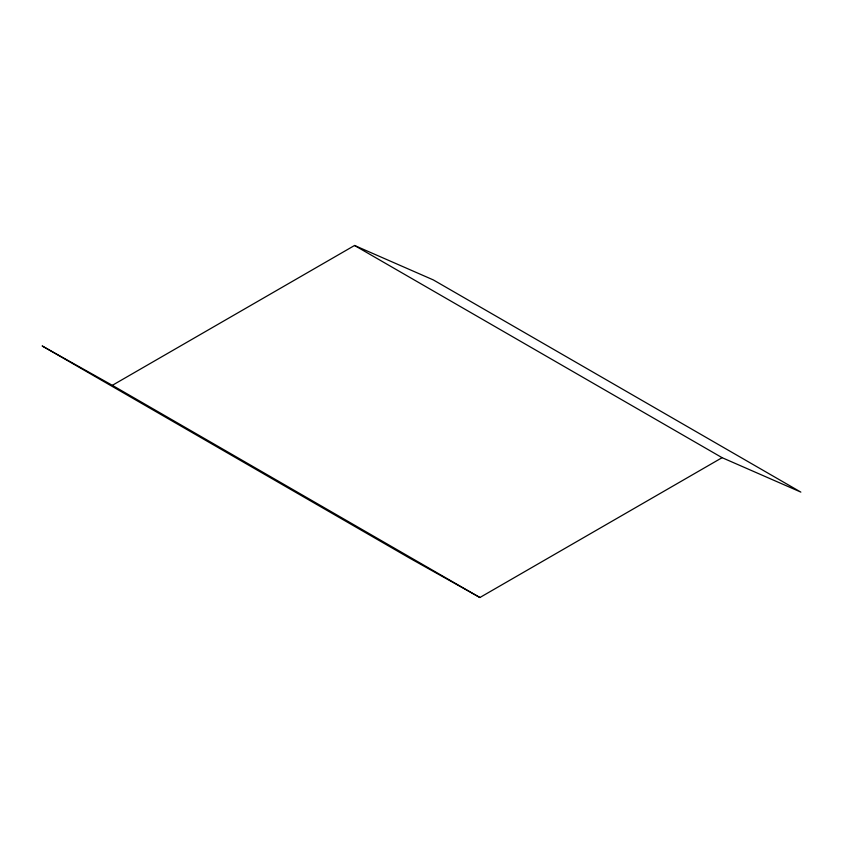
<?xml version="1.0" encoding="UTF-8"?>
<svg xmlns="http://www.w3.org/2000/svg" width="843" height="843" viewBox="0 0 843 843"><rect width="100%" height="100%" fill="white"/><g stroke="black" fill="none" stroke-linecap="round" stroke-linejoin="round"><path stroke-width="1.26" d="M722.103 457.675L479.888 597.518L409.698 558.15L42.15 345.946L112.34 385.325L354.555 245.482L433.302 279.908L800.85 492.112L722.103 457.675L354.555 245.482M112.34 385.325L479.888 597.518"/></g></svg>
